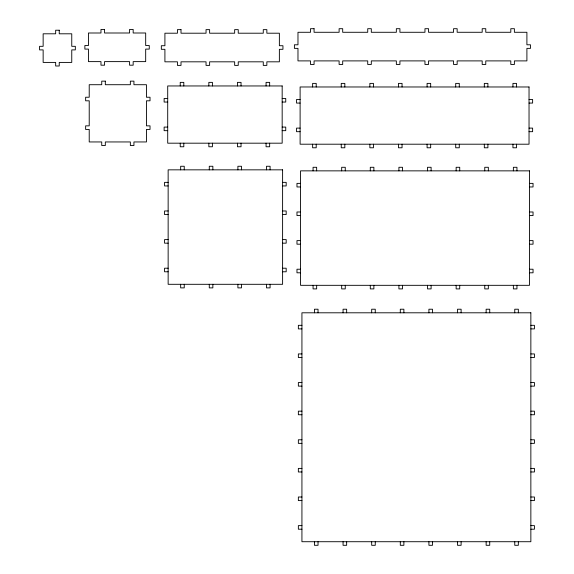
<?xml version="1.0" encoding="UTF-8"?>
<svg xmlns="http://www.w3.org/2000/svg" width="574" height="574" viewBox="0 0 574 574"><rect width="100%" height="100%" fill="white"/><g stroke="black" fill="none" stroke-linecap="round" stroke-linejoin="round"><path stroke-width="0.86" d="M167.708 98.477L164.128 98.477L164.128 102.05L167.708 102.05M282.171 98.477L285.744 98.477L285.744 102.05L282.171 102.05M300.109 99.496L296.536 99.496L296.536 103.069L300.109 103.069M529.034 99.496L532.615 99.496L532.615 103.069L529.034 103.069M167.708 127.091L164.128 127.091L164.128 130.664L167.708 130.664M282.171 127.091L285.744 127.091L285.744 130.664L282.171 130.664M300.109 128.11L296.536 128.11L296.536 131.683L300.109 131.683M529.034 128.11L532.615 128.11L532.615 131.683L529.034 131.683M168.146 182.36L164.566 182.36L164.566 185.94L168.146 185.94M282.602 182.36L286.182 182.36L286.182 185.94L282.602 185.94M300.546 183.379L296.973 183.379L296.973 186.959L300.546 186.959M529.472 183.379L533.045 183.379L533.045 186.959L529.472 186.959M168.146 210.974L164.566 210.974L164.566 214.554L168.146 214.554M282.602 210.974L286.182 210.974L286.182 214.554L282.602 214.554M300.546 211.993L296.973 211.993L296.973 215.573L300.546 215.573M529.472 211.993L533.045 211.993L533.045 215.573L529.472 215.573M168.146 239.595L164.566 239.595L164.566 243.168L168.146 243.168M282.602 239.595L286.182 239.595L286.182 243.168L282.602 243.168M300.546 240.614L296.973 240.614L296.973 244.187L300.546 244.187M529.472 240.614L533.045 240.614L533.045 244.187L529.472 244.187M168.146 268.209L164.566 268.209L164.566 271.782L168.146 271.782M282.602 268.209L286.182 268.209L286.182 271.782L282.602 271.782M300.546 269.228L296.973 269.228L296.973 272.801L300.546 272.801M529.472 269.228L533.045 269.228L533.045 272.801L529.472 272.801M301.931 325.322L298.358 325.322L298.358 328.895L301.931 328.895M530.857 325.322L534.43 325.322L534.43 328.895L530.857 328.895M301.931 353.936L298.358 353.936L298.358 357.509L301.931 357.509M530.857 353.936L534.43 353.936L534.43 357.509L530.857 357.509M301.931 382.549L298.358 382.549L298.358 386.13L301.931 386.13M530.857 382.549L534.43 382.549L534.43 386.13L530.857 386.13M301.931 411.163L298.358 411.163L298.358 414.744L301.931 414.744M530.857 411.163L534.43 411.163L534.43 414.744L530.857 414.744M301.931 439.784L298.358 439.784L298.358 443.358L301.931 443.358M530.857 439.784L534.43 439.784L534.43 443.358L530.857 443.358M301.931 468.398L298.358 468.398L298.358 471.971L301.931 471.971M530.857 468.398L534.43 468.398L534.43 471.971L530.857 471.971M301.931 497.012L298.358 497.012L298.358 500.585L301.931 500.585M530.857 497.012L534.43 497.012L534.43 500.585L530.857 500.585M301.931 525.626L298.358 525.626L298.358 529.206L301.931 529.206M530.857 525.626L534.43 525.626L534.43 529.206L530.857 529.206M518.336 312.801L518.336 309.221L514.756 309.221L514.756 312.801M518.336 541.72L518.336 545.3L514.756 545.3L514.756 541.72M516.952 170.858L516.952 167.285L513.371 167.285L513.371 170.858M516.952 285.321L516.952 288.901L513.371 288.901L513.371 285.321M516.514 86.975L516.514 83.395L512.941 83.395L512.941 86.975M516.514 144.203L516.514 147.783L512.941 147.783L512.941 144.203M489.722 312.801L489.722 309.221L486.142 309.221L486.142 312.801M489.722 541.72L489.722 545.3L486.142 545.3L486.142 541.72M488.338 170.858L488.338 167.285L484.757 167.285L484.757 170.858M488.338 285.321L488.338 288.901L484.757 288.901L484.757 285.321M487.9 86.975L487.9 83.395L484.32 83.395L484.32 86.975M487.9 144.203L487.9 147.783L484.32 147.783L484.32 144.203M461.109 312.801L461.109 309.221L457.528 309.221L457.528 312.801M461.109 541.72L461.109 545.3L457.528 545.3L457.528 541.72M459.724 170.858L459.724 167.285L456.143 167.285L456.143 170.858M459.724 285.321L459.724 288.901L456.143 288.901L456.143 285.321M459.286 86.975L459.286 83.395L455.706 83.395L455.706 86.975M459.286 144.203L459.286 147.783L455.706 147.783L455.706 144.203M432.487 312.801L432.487 309.221L428.914 309.221L428.914 312.801M432.487 541.72L432.487 545.3L428.914 545.3L428.914 541.72M431.103 170.858L431.103 167.285L427.53 167.285L427.53 170.858M431.103 285.321L431.103 288.901L427.53 288.901L427.53 285.321M430.672 86.975L430.672 83.395L427.092 83.395L427.092 86.975M430.672 144.203L430.672 147.783L427.092 147.783L427.092 144.203M403.874 312.801L403.874 309.221L400.3 309.221L400.3 312.801M403.874 541.72L403.874 545.3L400.3 545.3L400.3 541.72M402.489 170.858L402.489 167.285L398.916 167.285L398.916 170.858M402.489 285.321L402.489 288.901L398.916 288.901L398.916 285.321M402.051 86.975L402.051 83.395L398.478 83.395L398.478 86.975M402.051 144.203L402.051 147.783L398.478 147.783L398.478 144.203M375.26 312.801L375.26 309.221L371.679 309.221L371.679 312.801M375.26 541.72L375.26 545.3L371.679 545.3L371.679 541.72M373.875 170.858L373.875 167.285L370.295 167.285L370.295 170.858M373.875 285.321L373.875 288.901L370.295 288.901L370.295 285.321M373.437 86.975L373.437 83.395L369.864 83.395L369.864 86.975M373.437 144.203L373.437 147.783L369.864 147.783L369.864 144.203M346.646 312.801L346.646 309.221L343.065 309.221L343.065 312.801M346.646 541.72L346.646 545.3L343.065 545.3L343.065 541.72M345.261 170.858L345.261 167.285L341.681 167.285L341.681 170.858M345.261 285.321L345.261 288.901L341.681 288.901L341.681 285.321M344.823 86.975L344.823 83.395L341.243 83.395L341.243 86.975M344.823 144.203L344.823 147.783L341.243 147.783L341.243 144.203M318.032 312.801L318.032 309.221L314.452 309.221L314.452 312.801M318.032 541.72L318.032 545.3L314.452 545.3L314.452 541.72M316.647 170.858L316.647 167.285L313.067 167.285L313.067 170.858M316.647 285.321L316.647 288.901L313.067 288.901L313.067 285.321M316.209 86.975L316.209 83.395L312.629 83.395L312.629 86.975M316.209 144.203L316.209 147.783L312.629 147.783L312.629 144.203M270.081 169.839L270.081 166.266L266.508 166.266L266.508 169.839M270.081 284.302L270.081 287.883L266.508 287.883L266.508 284.302M269.651 85.957L269.651 82.376L266.071 82.376L266.071 85.957M269.651 143.184L269.651 146.765L266.071 146.765L266.071 143.184M241.467 169.839L241.467 166.266L237.894 166.266L237.894 169.839M241.467 284.302L241.467 287.883L237.894 287.883L237.894 284.302M241.03 85.957L241.03 82.376L237.457 82.376L237.457 85.957M241.03 143.184L241.03 146.765L237.457 146.765L237.457 143.184M212.854 169.839L212.854 166.266L209.28 166.266L209.28 169.839M212.854 284.302L212.854 287.883L209.28 287.883L209.28 284.302M212.416 85.957L212.416 82.376L208.843 82.376L208.843 85.957M212.416 143.184L212.416 146.765L208.843 146.765L208.843 143.184M184.24 169.839L184.24 166.266L180.659 166.266L180.659 169.839M184.24 284.302L184.24 287.883L180.659 287.883L180.659 284.302M183.802 85.957L183.802 82.376L180.229 82.376L180.229 85.957M183.802 143.184L183.802 146.765L180.229 146.765L180.229 143.184M314.071 28.7L310.498 28.7L310.498 32.28L297.978 32.28L297.978 44.794L294.405 44.794L294.405 48.374L297.978 48.374L297.978 60.894L310.498 60.894L310.498 64.467L314.071 64.467L314.071 60.894L339.112 60.894L339.112 64.467L342.692 64.467L342.692 60.894L367.726 60.894L367.726 64.467L371.306 64.467L371.306 60.894L396.347 60.894L396.347 64.467L399.92 64.467L399.92 60.894L424.961 60.894L424.961 64.467L428.534 64.467L428.534 60.894L453.575 60.894L453.575 64.467L457.148 64.467L457.148 60.894L482.189 60.894L482.189 64.467L485.769 64.467L485.769 60.894L510.803 60.894L510.803 64.467L514.383 64.467L514.383 60.894L526.903 60.894L526.903 48.374L530.476 48.374L530.476 44.794L526.903 44.794L526.903 32.28L514.383 32.28L514.383 28.7L510.803 28.7L510.803 32.28L485.769 32.28L485.769 28.7L482.189 28.7L482.189 32.28L457.148 32.28L457.148 28.7L453.575 28.7L453.575 32.28L428.534 32.28L428.534 28.7L424.961 28.7L424.961 32.28L399.92 32.28L399.92 28.7L396.347 28.7L396.347 32.28L371.306 32.28L371.306 28.7L367.726 28.7L367.726 32.28L342.692 32.28L342.692 28.7L339.112 28.7L339.112 32.28L314.071 32.28L314.071 28.7M104.547 29.425L100.974 29.425L100.974 32.998L88.453 32.998L88.453 45.518L84.873 45.518L84.873 49.099L88.453 49.099L88.453 61.619L100.974 61.619L100.974 65.192L104.547 65.192L104.547 61.619L129.588 61.619L129.588 65.192L133.168 65.192L133.168 61.619L145.681 61.619L145.681 49.099L149.262 49.099L149.262 45.518L145.681 45.518L145.681 32.998L133.168 32.998L133.168 29.425L129.588 29.425L129.588 32.998L104.547 32.998L104.547 29.425M181.004 29.633L177.431 29.633L177.431 33.206L164.91 33.206L164.91 45.726L161.33 45.726L161.33 49.307L164.91 49.307L164.91 61.82L177.431 61.82L177.431 65.4L181.004 65.4L181.004 61.82L206.044 61.82L206.044 65.4L209.618 65.4L209.618 61.82L234.658 61.82L234.658 65.4L238.239 65.4L238.239 61.82L263.272 61.82L263.272 65.4L266.853 65.4L266.853 61.82L279.373 61.82L279.373 49.307L282.946 49.307L282.946 45.726L279.373 45.726L279.373 33.206L266.853 33.206L266.853 29.633L263.272 29.633L263.272 33.206L238.239 33.206L238.239 29.633L234.658 29.633L234.658 33.206L209.618 33.206L209.618 29.633L206.044 29.633L206.044 33.206L181.004 33.206L181.004 29.633M59.244 30.221L55.664 30.221L55.664 33.801L43.143 33.801L43.143 46.322L39.57 46.322L39.57 49.895L43.143 49.895L43.143 62.415L55.664 62.415L55.664 65.996L59.244 65.996L59.244 62.415L71.757 62.415L71.757 49.895L75.338 49.895L75.338 46.322L71.757 46.322L71.757 33.801L59.244 33.801L59.244 30.221M105.315 81.142L101.734 81.142L101.734 84.715L89.221 84.715L89.221 97.236L85.641 97.236L85.641 100.809L89.221 100.809L89.221 125.85L85.641 125.85L85.641 129.43L89.221 129.43L89.221 141.95L101.734 141.95L101.734 145.523L105.315 145.523L105.315 141.95L130.355 141.95L130.355 145.523L133.929 145.523L133.929 141.95L146.449 141.95L146.449 129.43L150.022 129.43L150.022 125.85L146.449 125.85L146.449 100.809L150.022 100.809L150.022 97.236L146.449 97.236L146.449 84.715L133.929 84.715L133.929 81.142L130.355 81.142L130.355 84.715L105.315 84.715L105.315 81.142M282.171 85.957L167.708 85.957L167.708 143.184L282.171 143.184L282.171 85.957M529.034 86.975L300.109 86.975L300.109 144.203L529.034 144.203L529.034 86.975M282.602 169.839L168.146 169.839L168.146 284.302L282.602 284.302L282.602 169.839M529.472 170.858L300.546 170.858L300.546 285.321L529.472 285.321L529.472 170.858M530.857 312.801L301.931 312.801L301.931 541.72L530.857 541.72L530.857 312.801"/></g></svg>
